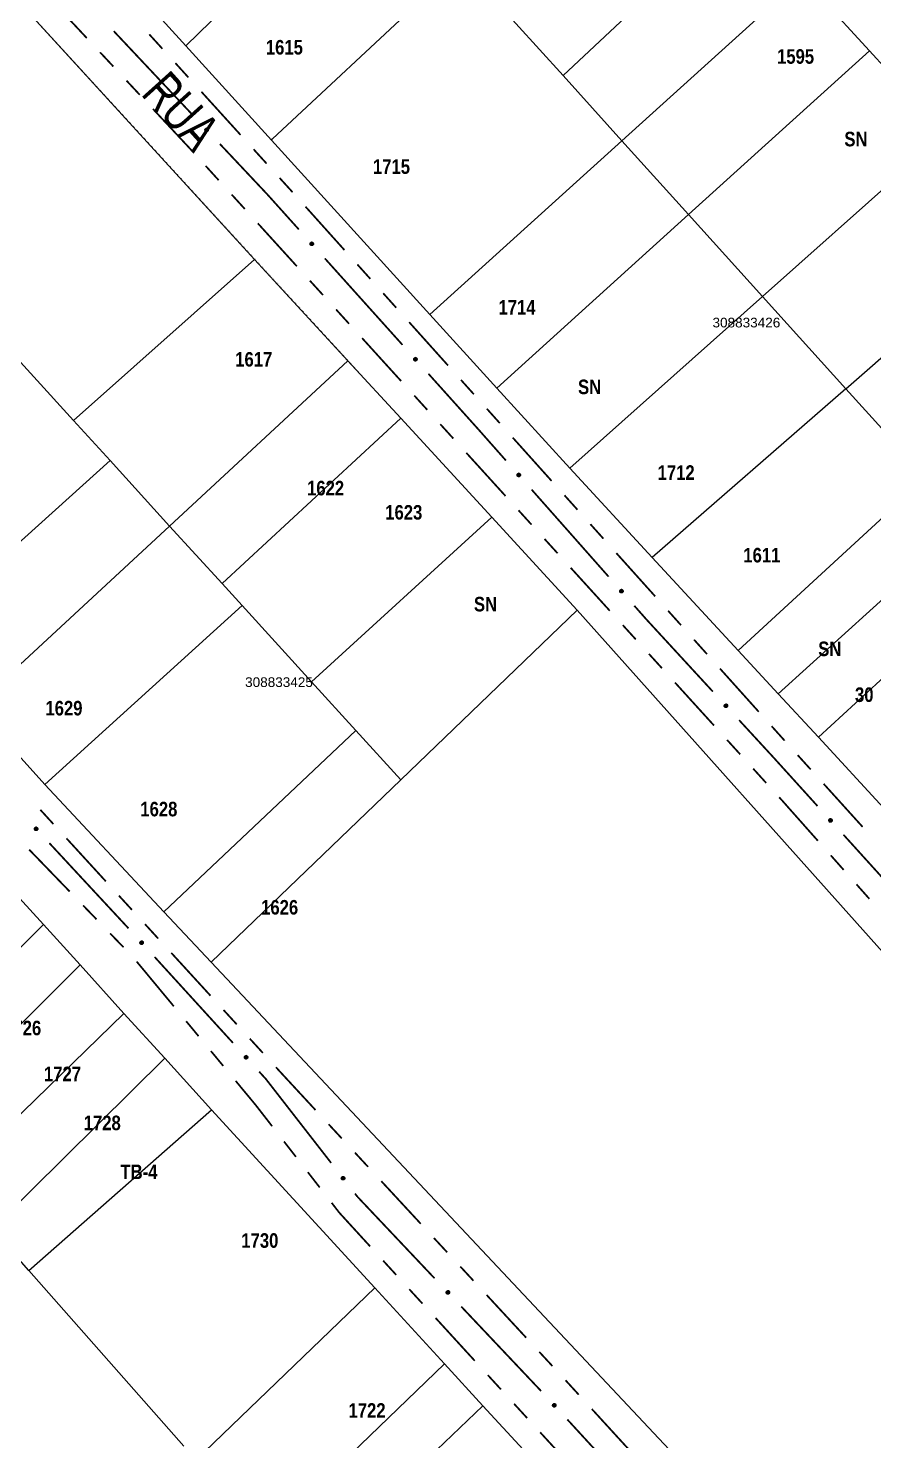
# Model space of a CAD drawing. Extents: x 201549 to 203722, y 4857623 to 4859778.
# Drawn here: x 203016.9 to 203104.1, y 4858592.6 to 4858738.3 of the extents above; entities that cross this region are included whole.
import ezdxf
from ezdxf.enums import TextEntityAlignment as Align

# ---------------------------------------------------------------- set-up
doc = ezdxf.new("R2010")
doc.units = 0
doc.header["$LTSCALE"] = 1.5
doc.header["$MEASUREMENT"] = 0
for name, color, linetype in [('CD-MALHA-LOTES', 40, 'CONTINUOUS'), ('CD_TXT_QUADRA', 1, 'CONTINUOUS'), ('RU-QUADRAS', 6, 'CONTINUOUS'), ('SV-EIXO-RUA-N-PAV', 6, 'CONTINUOUS'), ('SV-RUA-NAO-PAV-S-GUIA-C-GUIA', 7, 'CONTINUOUS'), ('SV-TXT-RUA-N-PAV-S-GUIA-C-GUIA', 7, 'CONTINUOUS'), ('Th_NmrPort', 1, 'CONTINUOUS')]:
    doc.layers.add(name, color=color, linetype=linetype)
doc.styles.add('ARIAL', font='ARIAL.TTF')
doc.styles.add('MONOTXT', font='ARIAL.TTF', dxfattribs={"height": 0.2})
doc.styles.get("Standard").update_dxf_attribs({"font": 'swisscbo.ttf'})

msp = doc.modelspace()

# ---------------------------------------------------------------- linework, layer by layer
at = {"layer": 'CD-MALHA-LOTES', "linetype": 'Continuous'}
for p, q in [((203040.24, 4858714.42), (203006.46, 4858751.34)), ((203018.49, 4858752.58), (203033.15, 4858736.46)), ((203072.07, 4858733.37), (203090.36, 4858750.52)), ((203044.71, 4858747.73), (203033.15, 4858736.46)), ((203061.56, 4858745), (203042.09, 4858726.84)), ((203072.07, 4858733.37), (203061.56, 4858745)), ((203078.14, 4858726.65), (203096.77, 4858743.5)), ((203103.69, 4858735.92), (203096.77, 4858743.5)), ((203033.15, 4858736.46), (203041.98, 4858726.73)), ((203103.69, 4858735.92), (203085.02, 4858719.03)), ((203111.49, 4858727.38), (203103.69, 4858735.92)), ((203078.14, 4858726.65), (203072.07, 4858733.37)), ((203041.98, 4858726.73), (203042.09, 4858726.84)), ((203041.98, 4858726.73), (203058.33, 4858708.74)), ((203078.14, 4858726.65), (203058.33, 4858708.74)), ((203085.02, 4858719.03), (203078.14, 4858726.65)), ((203092.65, 4858710.59), (203111.49, 4858727.38)), ((203065.24, 4858701.14), (203085.02, 4858719.03)), ((203092.65, 4858710.59), (203085.02, 4858719.03)), ((203101.24, 4858701.08), (203120.31, 4858717.73)), ((203021.56, 4858697.8), (203040.24, 4858714.42)), ((203049.88, 4858703.94), (203040.24, 4858714.42)), ((203092.65, 4858710.59), (203072.76, 4858692.87)), ((203092.65, 4858710.59), (203101.24, 4858701.08)), ((203058.33, 4858708.74), (203065.24, 4858701.14)), ((203013.11, 4858707.08), (203021.56, 4858697.8)), ((203049.88, 4858703.94), (203031.47, 4858686.91)), ((203055.33, 4858698.03), (203049.88, 4858703.94)), ((203065.24, 4858701.14), (203072.76, 4858692.87)), ((203101.24, 4858701.08), (203081.27, 4858683.66)), ((203109.52, 4858691.92), (203101.24, 4858701.08)), ((203025.33, 4858693.66), (203021.56, 4858697.8)), ((203036.89, 4858680.97), (203055.33, 4858698.03)), ((203064.71, 4858687.83), (203055.33, 4858698.03)), ((203004.98, 4858675.32), (203025.33, 4858693.66)), ((203031.47, 4858686.91), (203025.33, 4858693.66)), ((203072.76, 4858692.87), (203081.27, 4858683.66)), ((203109.52, 4858691.92), (203090.12, 4858674.09)), ((203064.71, 4858687.83), (203046.13, 4858670.83)), ((203073.53, 4858678.25), (203064.71, 4858687.83)), ((203113.74, 4858687.24), (203094.27, 4858669.6)), ((203011.34, 4858668.29), (203031.47, 4858686.91)), ((203031.47, 4858686.91), (203036.89, 4858680.97)), ((203081.27, 4858683.66), (203090.12, 4858674.09)), ((203098.41, 4858665.13), (203117.7, 4858682.86)), ((203038.95, 4858678.71), (203036.89, 4858680.97)), ((203018.6, 4858660.27), (203038.95, 4858678.71)), ((203038.95, 4858678.71), (203046.13, 4858670.83)), ((203055.32, 4858660.73), (203073.53, 4858678.25)), ((203134.65, 4858609.8), (203073.53, 4858678.25)), ((203090.12, 4858674.09), (203094.27, 4858669.6)), ((203046.13, 4858670.83), (203050.7, 4858665.81)), ((203094.27, 4858669.6), (203098.41, 4858665.13)), ((203011.34, 4858668.29), (203018.6, 4858660.27)), ((203050.7, 4858665.81), (203030.88, 4858647.13)), ((203050.7, 4858665.81), (203055.32, 4858660.73)), ((203098.41, 4858665.13), (203105.14, 4858657.85)), ((203030.88, 4858647.13), (203018.6, 4858660.27)), ((203035.77, 4858641.91), (203055.32, 4858660.73)), ((203018.46, 4858645.81), (203014.93, 4858649.7)), ((203030.88, 4858647.13), (203035.77, 4858641.91)), ((203018.46, 4858645.81), (203001.02, 4858628.23)), ((203022.24, 4858641.65), (203018.46, 4858645.81)), ((203035.77, 4858641.91), (203096.96, 4858576.87)), ((203004.66, 4858624.09), (203022.24, 4858641.65)), ((203026.77, 4858636.64), (203022.24, 4858641.65)), ((203008.89, 4858619.28), (203026.77, 4858636.64)), ((203030.98, 4858632.01), (203026.77, 4858636.64)), ((203030.98, 4858632.01), (203013.18, 4858614.4)), ((203035.81, 4858626.68), (203030.98, 4858632.01)), ((203016.94, 4858610.12), (203035.81, 4858626.68)), ((203035.81, 4858626.68), (203052.66, 4858608.32)), ((203016.94, 4858610.12), (203013.18, 4858614.4)), ((203032.94, 4858591.99), (203016.94, 4858610.12)), ((203052.66, 4858608.32), (203034.2, 4858590.55)), ((203059.84, 4858600.5), (203052.66, 4858608.32)), ((203041.23, 4858582.58), (203059.84, 4858600.5)), ((203063.81, 4858596.18), (203059.84, 4858600.5)), ((203045.04, 4858578.26), (203063.81, 4858596.18)), ((203067.96, 4858591.65), (203063.81, 4858596.18))]:
    msp.add_line(p, q, dxfattribs=at)
at = {"layer": 'RU-QUADRAS', "linetype": 'Continuous'}
for points in [[(202995.2, 4858778.22, 0.01, 0.01, 0), (203009.53, 4858800.84, 0.01, 0.01, 0), (203016.84, 4858809.9, 0.01, 0.01, 0), (203018.14, 4858808.57, 0.01, 0.01, 0), (203028.07, 4858820.77, 0.01, 0.01, 0), (203073.97, 4858768.45, 0.01, 0.01, 0), (203180.67, 4858651.67, 0.01, 0.01, 0), (203142.59, 4858618.71, 0.01, 0.01, 0), (203122.4, 4858639.18, 0.01, 0.01, 0), (203072.69, 4858692.94, 0.01, 0.01, 0)], [(202959.95, 4858725.1, 0.01, 0.01, 0), (202988.52, 4858770.94, 0.01, 0.01, 0), (203073.53, 4858678.25, 0.01, 0.01, 0), (203134.65, 4858609.78, 0.01, 0.01, 0), (203096.96, 4858576.87, 0.01, 0.01, 0), (203018.75, 4858660.1, 0.01, 0.01, 0)], [(202924.37, 4858669.22, 0.01, 0.01, 0), (202954.23, 4858716.64, 0.01, 0.01, 0.0030321427), (203089.63, 4858568.05, 0.01, 0.01, 0), (203052.83, 4858533.66, 0.01, 0.01, 0), (203022.51, 4858565.67, 0.01, 0.01, 0), (203014.68, 4858574.76, 0.01, 0.01, 0), (202949.5, 4858644.72, 0.01, 0.01, 0)]]:
    msp.add_lwpolyline(points, format="xyseb", close=True, dxfattribs=at)
at = {"layer": 'SV-EIXO-RUA-N-PAV', "const_width": 0.18}
for points in [[(203033.930253, 4858729.231254), (203025.70722, 4858737.970917)], [(203041.589937, 4858721.090333), (203036.671264, 4858726.318032)], [(203042.139323, 4858720.478752), (203041.589937, 4858721.090333)], [(203044.812395, 4858717.503069), (203042.139323, 4858720.478752)], [(203055.50468, 4858705.600337), (203047.485466, 4858714.527386)], [(203063.381646, 4858696.831638), (203058.177751, 4858702.624654)], [(203063.522645, 4858696.672175), (203063.381646, 4858696.831638)], [(203066.17226, 4858693.675587), (203063.522645, 4858696.672175)], [(203076.770719, 4858681.689234), (203068.821875, 4858690.678998)], [(203080.650548, 4858677.301333), (203079.420334, 4858678.692645)], [(203080.747283, 4858677.196284), (203080.650548, 4858677.301333)], [(203087.521287, 4858669.840139), (203080.747283, 4858677.196284)], [(203093.807806, 4858663.013373), (203090.230889, 4858666.897681)], [(203094.290952, 4858662.48003), (203093.807806, 4858663.013373)], [(203098.31917, 4858658.033295), (203094.290952, 4858662.48003)], [(203109.061087, 4858646.175335), (203101.00465, 4858655.068805)], [(203027.237391, 4858645.414847), (203019.071978, 4858654.208369)], [(203038.020007, 4858633.593903), (203029.934961, 4858642.461374)], [(203041.420008, 4858629.86487), (203040.715022, 4858630.63808)], [(203042.005489, 4858629.112108), (203041.420008, 4858629.86487)], [(203048.144896, 4858621.218586), (203042.005489, 4858629.112108)], [(203050.851784, 4858617.738301), (203050.600658, 4858618.061177)], [(203051.257758, 4858617.30886), (203050.851784, 4858617.738301)], [(203058.814464, 4858609.31535), (203051.257758, 4858617.30886)], [(203069.806036, 4858597.688427), (203061.562357, 4858606.40862)], [(203080.635757, 4858585.910696), (203072.518897, 4858594.749055)]]:
    msp.add_lwpolyline(points, dxfattribs=at)
at = {"layer": 'SV-EIXO-RUA-N-PAV'}
for points in [[(203035.319044, 4858727.594567), (203035.270142, 4858727.595363), (203035.228276, 4858727.606047), (203035.195923, 4858727.625008), (203035.171702, 4858727.649218), (203035.149712, 4858727.676778), (203035.133672, 4858727.709455), (203035.123903, 4858727.749666), (203035.124358, 4858727.798726), (203035.138121, 4858727.840895), (203035.155014, 4858727.873609), (203035.178805, 4858727.900318), (203035.205935, 4858727.921231), (203035.240429, 4858727.93677), (203035.281275, 4858727.946272), (203035.330597, 4858727.944621), (203035.371569, 4858727.933866), (203035.402382, 4858727.914704), (203035.429082, 4858727.890616), (203035.451195, 4858727.862211), (203035.466755, 4858727.830044), (203035.476248, 4858727.7889), (203035.473973, 4858727.740242), (203035.463712, 4858727.699254), (203035.444988, 4858727.668181), (203035.420682, 4858727.642428), (203035.393308, 4858727.620036), (203035.361132, 4858727.602545), (203035.319044, 4858727.594567)], [(203046.163056, 4858715.834777), (203046.114185, 4858715.836702), (203046.072577, 4858715.848349), (203046.04067, 4858715.868051), (203046.017014, 4858715.892814), (203045.995666, 4858715.920873), (203045.980384, 4858715.953911), (203045.971546, 4858715.994337), (203045.973132, 4858716.043374), (203045.987864, 4858716.085214), (203046.005507, 4858716.117529), (203046.029908, 4858716.143683), (203046.057513, 4858716.163965), (203046.092357, 4858716.178704), (203046.133412, 4858716.187261), (203046.182682, 4858716.184472), (203046.223395, 4858716.172774), (203046.253757, 4858716.152906), (203046.279895, 4858716.128209), (203046.301346, 4858716.099302), (203046.31616, 4858716.066784), (203046.324701, 4858716.025433), (203046.321305, 4858715.976839), (203046.310101, 4858715.936099), (203046.290665, 4858715.905466), (203046.265771, 4858715.880281), (203046.237888, 4858715.858527), (203046.205317, 4858715.841783), (203046.163056, 4858715.834777)], [(203056.855341, 4858703.932045), (203056.806471, 4858703.933969), (203056.764862, 4858703.945616), (203056.732955, 4858703.965319), (203056.709299, 4858703.990082), (203056.687951, 4858704.018141), (203056.672669, 4858704.051179), (203056.663831, 4858704.091605), (203056.665417, 4858704.140642), (203056.680149, 4858704.182482), (203056.697792, 4858704.214797), (203056.722193, 4858704.240951), (203056.749799, 4858704.261232), (203056.784642, 4858704.275971), (203056.825697, 4858704.284528), (203056.874967, 4858704.28174), (203056.91568, 4858704.270042), (203056.946042, 4858704.250174), (203056.97218, 4858704.225477), (203056.993631, 4858704.196569), (203057.008445, 4858704.164052), (203057.016986, 4858704.1227), (203057.01359, 4858704.074107), (203057.002386, 4858704.033367), (203056.98295, 4858704.002734), (203056.958056, 4858703.977548), (203056.930173, 4858703.955794), (203056.897602, 4858703.93905), (203056.855341, 4858703.932045)], [(203067.509775, 4858691.996737), (203067.460922, 4858691.999045), (203067.419406, 4858692.011018), (203067.387654, 4858692.030971), (203067.364194, 4858692.055919), (203067.343067, 4858692.084145), (203067.328045, 4858692.117302), (203067.319524, 4858692.157796), (203067.321496, 4858692.206819), (203067.336556, 4858692.248542), (203067.354452, 4858692.280718), (203067.379058, 4858692.306679), (203067.406822, 4858692.326743), (203067.44178, 4858692.341208), (203067.482901, 4858692.349442), (203067.532148, 4858692.346267), (203067.572768, 4858692.334249), (203067.602973, 4858692.314144), (203067.628916, 4858692.289242), (203067.650139, 4858692.260167), (203067.664697, 4858692.227534), (203067.672913, 4858692.186117), (203067.669135, 4858692.137551), (203067.657612, 4858692.096901), (203067.637936, 4858692.066421), (203067.612844, 4858692.041432), (203067.584792, 4858692.019898), (203067.55209, 4858692.00341), (203067.509775, 4858691.996737)], [(203078.108235, 4858680.010384), (203078.059381, 4858680.012692), (203078.017865, 4858680.024665), (203077.986114, 4858680.044618), (203077.962653, 4858680.069566), (203077.941526, 4858680.097792), (203077.926504, 4858680.130949), (203077.917984, 4858680.171443), (203077.919955, 4858680.220466), (203077.935016, 4858680.262189), (203077.952912, 4858680.294365), (203077.977517, 4858680.320326), (203078.005281, 4858680.34039), (203078.040239, 4858680.354855), (203078.08136, 4858680.363089), (203078.130607, 4858680.359914), (203078.171227, 4858680.347896), (203078.201432, 4858680.327791), (203078.227375, 4858680.302889), (203078.248599, 4858680.273814), (203078.263157, 4858680.241181), (203078.271373, 4858680.199764), (203078.267595, 4858680.151198), (203078.256071, 4858680.110548), (203078.236395, 4858680.080068), (203078.211304, 4858680.055079), (203078.183251, 4858680.033545), (203078.150549, 4858680.017057), (203078.108235, 4858680.010384)], [(203088.892441, 4858668.188648), (203088.84355, 4858668.189968), (203088.801801, 4858668.201101), (203088.769653, 4858668.220408), (203088.745693, 4858668.244877), (203088.724, 4858668.272671), (203088.708312, 4858668.305518), (203088.698975, 4858668.345831), (203088.699956, 4858668.394884), (203088.714171, 4858668.436903), (203088.731413, 4858668.469433), (203088.755489, 4858668.495886), (203088.782842, 4858668.516507), (203088.817501, 4858668.531675), (203088.858447, 4858668.540738), (203088.907748, 4858668.538558), (203088.948603, 4858668.527364), (203088.979208, 4858668.507872), (203089.005649, 4858668.483499), (203089.027455, 4858668.454859), (203089.042669, 4858668.422527), (203089.05172, 4858668.381284), (203089.048924, 4858668.332652), (203089.038224, 4858668.291777), (203089.019167, 4858668.260907), (203088.994586, 4858668.235416), (203088.966974, 4858668.213319), (203088.934612, 4858668.196174), (203088.892441, 4858668.188648)], [(203099.67679, 4858656.37066), (203099.627912, 4858656.37238), (203099.586255, 4858656.383853), (203099.554265, 4858656.403423), (203099.530506, 4858656.428086), (203099.509041, 4858656.456056), (203099.493622, 4858656.48903), (203099.484614, 4858656.529419), (203099.485996, 4858656.578462), (203099.500553, 4858656.620363), (203099.518061, 4858656.652752), (203099.542352, 4858656.679007), (203099.569873, 4858656.699404), (203099.604654, 4858656.714288), (203099.645673, 4858656.723017), (203099.694954, 4858656.720434), (203099.735716, 4858656.708906), (203099.766161, 4858656.689166), (203099.792402, 4858656.664578), (203099.813974, 4858656.63576), (203099.828923, 4858656.603305), (203099.837637, 4858656.561989), (203099.834444, 4858656.513382), (203099.82341, 4858656.472596), (203099.804102, 4858656.441882), (203099.779313, 4858656.416592), (203099.751522, 4858656.394722), (203099.719021, 4858656.377842), (203099.67679, 4858656.37066)], [(203017.728177, 4858655.493763), (203017.679281, 4858655.494881), (203017.637486, 4858655.505839), (203017.605258, 4858655.525013), (203017.581197, 4858655.549382), (203017.559389, 4858655.577085), (203017.543564, 4858655.609867), (203017.53406, 4858655.650141), (203017.534837, 4858655.699198), (203017.548877, 4858655.741275), (203017.565984, 4858655.773877), (203017.58995, 4858655.80043), (203017.617217, 4858655.821164), (203017.651812, 4858655.836476), (203017.692721, 4858655.845709), (203017.74203, 4858655.843734), (203017.782931, 4858655.832709), (203017.813617, 4858655.813345), (203017.840159, 4858655.789082), (203017.862084, 4858655.760533), (203017.877432, 4858655.728264), (203017.886654, 4858655.687059), (203017.88406, 4858655.638416), (203017.87353, 4858655.597497), (203017.854602, 4858655.566548), (203017.830127, 4858655.540955), (203017.802607, 4858655.518744), (203017.770316, 4858655.501465), (203017.728177, 4858655.493763)], [(203028.602914, 4858643.758945), (203028.55403, 4858643.760507), (203028.512337, 4858643.771846), (203028.480284, 4858643.791312), (203028.456446, 4858643.815899), (203028.434891, 4858643.8438), (203028.419365, 4858643.876724), (203028.410228, 4858643.917083), (203028.411451, 4858643.966131), (203028.425874, 4858644.008078), (203028.443277, 4858644.040523), (203028.467483, 4858644.066857), (203028.494938, 4858644.087342), (203028.529671, 4858644.102338), (203028.570662, 4858644.111199), (203028.619951, 4858644.108775), (203028.66075, 4858644.097379), (203028.691259, 4858644.077736), (203028.717578, 4858644.053233), (203028.739243, 4858644.024485), (203028.754297, 4858643.992078), (203028.763144, 4858643.950791), (203028.760107, 4858643.902173), (203028.749205, 4858643.861352), (203028.729996, 4858643.830576), (203028.705289, 4858643.805207), (203028.677568, 4858643.783247), (203028.645121, 4858643.766262), (203028.602914, 4858643.758945)], [(203039.382975, 4858631.935651), (203039.334092, 4858631.937214), (203039.292398, 4858631.948552), (203039.260346, 4858631.968018), (203039.236507, 4858631.992605), (203039.214953, 4858632.020506), (203039.199427, 4858632.05343), (203039.190289, 4858632.093789), (203039.191513, 4858632.142837), (203039.205935, 4858632.184785), (203039.223338, 4858632.21723), (203039.247545, 4858632.243563), (203039.275, 4858632.264048), (203039.309733, 4858632.279045), (203039.350723, 4858632.287905), (203039.400013, 4858632.285482), (203039.440812, 4858632.274085), (203039.47132, 4858632.254442), (203039.49764, 4858632.229939), (203039.519305, 4858632.201191), (203039.534359, 4858632.168784), (203039.543205, 4858632.127497), (203039.540169, 4858632.07888), (203039.529266, 4858632.038058), (203039.510058, 4858632.007282), (203039.48535, 4858631.981913), (203039.457629, 4858631.959954), (203039.425183, 4858631.942969), (203039.382975, 4858631.935651)], [(203049.374096, 4858619.458884), (203049.325484, 4858619.464262), (203049.284804, 4858619.478825), (203049.254371, 4858619.500736), (203049.232527, 4858619.527111), (203049.213219, 4858619.556611), (203049.200314, 4858619.590648), (203049.194358, 4858619.631598), (203049.199411, 4858619.6804), (203049.217068, 4858619.721092), (203049.236954, 4858619.752078), (203049.263144, 4858619.776439), (203049.292116, 4858619.794716), (203049.327915, 4858619.806952), (203049.369473, 4858619.812581), (203049.418422, 4858619.806313), (203049.458206, 4858619.791763), (203049.487085, 4858619.769796), (203049.51141, 4858619.743311), (203049.530761, 4858619.712957), (203049.543236, 4858619.679473), (203049.548829, 4858619.637621), (203049.542002, 4858619.589389), (203049.527943, 4858619.549545), (203049.506388, 4858619.520364), (203049.479773, 4858619.497004), (203049.450421, 4858619.477278), (203049.416746, 4858619.462881), (203049.374096, 4858619.458884)], [(203060.207121, 4858607.681953), (203060.158218, 4858607.682633), (203060.116327, 4858607.693218), (203060.083928, 4858607.712103), (203060.05965, 4858607.736256), (203060.037595, 4858607.763763), (203060.021478, 4858607.796402), (203060.011615, 4858607.83659), (203060.011953, 4858607.885651), (203060.025617, 4858607.927852), (203060.042432, 4858607.960606), (203060.066159, 4858607.987372), (203060.09324, 4858608.008349), (203060.127697, 4858608.023969), (203060.168521, 4858608.033568), (203060.217846, 4858608.032034), (203060.258844, 4858608.021375), (203060.289702, 4858608.002286), (203060.316459, 4858607.978261), (203060.338639, 4858607.949908), (203060.354275, 4858607.917778), (203060.363865, 4858607.876657), (203060.361706, 4858607.827993), (203060.351542, 4858607.786982), (203060.332891, 4858607.755864), (203060.308645, 4858607.730054), (203060.281325, 4858607.707598), (203060.24919, 4858607.690031), (203060.207121, 4858607.681953)], [(203071.182196, 4858596.041831), (203071.133307, 4858596.043218), (203071.091573, 4858596.054407), (203071.059451, 4858596.073757), (203071.035525, 4858596.098259), (203071.013869, 4858596.126081), (203070.998226, 4858596.15895), (203070.988943, 4858596.199276), (203070.98999, 4858596.248328), (203071.004262, 4858596.290327), (203071.021548, 4858596.322834), (203071.04566, 4858596.349254), (203071.073041, 4858596.369838), (203071.10772, 4858596.384959), (203071.148679, 4858596.393967), (203071.197977, 4858596.39172), (203071.238816, 4858596.38047), (203071.269395, 4858596.360938), (203071.295803, 4858596.336529), (203071.31757, 4858596.307859), (203071.332741, 4858596.275507), (203071.341736, 4858596.234251), (203071.338874, 4858596.185624), (203071.328118, 4858596.144763), (203071.30902, 4858596.113918), (203071.284404, 4858596.088461), (203071.256762, 4858596.066402), (203071.224377, 4858596.0493), (203071.182196, 4858596.041831)]]:
    msp.add_lwpolyline(points, close=True, dxfattribs=at)
for points in [[(203035.420682, 4858727.642428), (203035.155014, 4858727.873609)], [(203035.431369, 4858727.657492), (203035.170017, 4858727.887473)], [(203035.444988, 4858727.668181), (203035.178805, 4858727.900318)], [(203035.452532, 4858727.686772), (203035.194803, 4858727.908921)], [(203035.463712, 4858727.699254), (203035.205935, 4858727.921231)], [(203035.468085, 4858727.722015), (203035.227187, 4858727.926275)], [(203035.473973, 4858727.740242), (203035.240429, 4858727.93677)], [(203035.471365, 4858727.766319), (203035.263311, 4858727.939655)], [(203035.476248, 4858727.7889), (203035.281275, 4858727.946272)], [(203035.465995, 4858727.811852), (203035.31159, 4858727.940115)], [(203035.466755, 4858727.830044), (203035.330597, 4858727.944621)], [(203035.455538, 4858727.848853), (203035.355836, 4858727.934906)], [(203035.451195, 4858727.862211), (203035.371569, 4858727.933866)], [(203035.319044, 4858727.594567), (203035.123903, 4858727.749666)], [(203035.361132, 4858727.602545), (203035.124358, 4858727.798726)], [(203035.340822, 4858727.600401), (203035.127916, 4858727.772918)], [(203035.270142, 4858727.595363), (203035.133672, 4858727.709455)], [(203035.374082, 4858727.614832), (203035.13406, 4858727.81617)], [(203035.292425, 4858727.596083), (203035.134162, 4858727.724463)], [(203035.393308, 4858727.620036), (203035.138121, 4858727.840895)], [(203035.24625, 4858727.60135), (203035.148477, 4858727.687345)], [(203035.403602, 4858727.63324), (203035.148678, 4858727.852407)], [(203035.228276, 4858727.606047), (203035.149712, 4858727.676778)], [(203046.163056, 4858715.834777), (203045.971546, 4858715.994337)], [(203046.205317, 4858715.841783), (203045.973132, 4858716.043374)], [(203046.184962, 4858715.840107), (203045.976093, 4858716.017491)], [(203046.114185, 4858715.836702), (203045.980384, 4858715.953911)], [(203046.136479, 4858715.836907), (203045.98122, 4858715.968904)], [(203046.218547, 4858715.853768), (203045.983233, 4858716.06059)], [(203046.237888, 4858715.858527), (203045.987864, 4858716.085214)], [(203046.090438, 4858715.843239), (203045.994675, 4858715.931466)], [(203046.072577, 4858715.848349), (203045.995666, 4858715.920873)], [(203046.248483, 4858715.871489), (203045.998683, 4858716.096479)], [(203046.265771, 4858715.880281), (203046.005507, 4858716.117529)], [(203046.276803, 4858715.895095), (203046.020826, 4858716.131044)], [(203046.290665, 4858715.905466), (203046.029908, 4858716.143683)], [(203046.298636, 4858715.923879), (203046.046101, 4858716.151914)], [(203046.310101, 4858715.936099), (203046.057513, 4858716.163965)], [(203046.314998, 4858715.958753), (203046.078876, 4858716.168517)], [(203046.321305, 4858715.976839), (203046.092357, 4858716.178704)], [(203046.319299, 4858716.00297), (203046.115299, 4858716.181059)], [(203046.324701, 4858716.025433), (203046.133412, 4858716.187261)], [(203046.314981, 4858716.048615), (203046.163576, 4858716.180406)], [(203046.31616, 4858716.066784), (203046.182682, 4858716.184472)], [(203046.30538, 4858716.085847), (203046.20769, 4858716.174177)], [(203046.301346, 4858716.099302), (203046.223395, 4858716.172774)], [(203056.855341, 4858703.932045), (203056.663831, 4858704.091605)], [(203056.897602, 4858703.93905), (203056.665417, 4858704.140642)], [(203056.877247, 4858703.937375), (203056.668378, 4858704.114759)], [(203056.806471, 4858703.933969), (203056.672669, 4858704.051179)], [(203056.828764, 4858703.934175), (203056.673505, 4858704.066172)], [(203056.910832, 4858703.951036), (203056.675518, 4858704.157857)], [(203056.930173, 4858703.955794), (203056.680149, 4858704.182482)], [(203056.782723, 4858703.940506), (203056.68696, 4858704.028734)], [(203056.764862, 4858703.945616), (203056.687951, 4858704.018141)], [(203056.940768, 4858703.968757), (203056.690969, 4858704.193747)], [(203056.958056, 4858703.977548), (203056.697792, 4858704.214797)], [(203056.969088, 4858703.992362), (203056.713111, 4858704.228312)], [(203056.98295, 4858704.002734), (203056.722193, 4858704.240951)], [(203056.990921, 4858704.021146), (203056.738386, 4858704.249182)], [(203057.002386, 4858704.033367), (203056.749799, 4858704.261232)], [(203057.007283, 4858704.056021), (203056.771161, 4858704.265784)], [(203057.01359, 4858704.074107), (203056.784642, 4858704.275971)], [(203057.011584, 4858704.100238), (203056.807584, 4858704.278327)], [(203057.016986, 4858704.1227), (203056.825697, 4858704.284528)], [(203057.007266, 4858704.145883), (203056.855862, 4858704.277673)], [(203057.008445, 4858704.164052), (203056.874967, 4858704.28174)], [(203056.997665, 4858704.183114), (203056.899975, 4858704.271445)], [(203056.993631, 4858704.196569), (203056.91568, 4858704.270042)], [(203067.509775, 4858691.996737), (203067.319524, 4858692.157796)], [(203067.55209, 4858692.00341), (203067.321496, 4858692.206819)], [(203067.531723, 4858692.001895), (203067.324254, 4858692.180914)], [(203067.460922, 4858691.999045), (203067.328045, 4858692.117302)], [(203067.483216, 4858691.999075), (203067.328999, 4858692.132288)], [(203067.565413, 4858692.015291), (203067.331732, 4858692.223955)], [(203067.584792, 4858692.019898), (203067.336556, 4858692.248542)], [(203067.437226, 4858692.005768), (203067.342159, 4858692.094745)], [(203067.419406, 4858692.011018), (203067.343067, 4858692.084145)], [(203067.595488, 4858692.032777), (203067.347464, 4858692.259722)], [(203067.612844, 4858692.041432), (203067.354452, 4858692.280718)], [(203067.623992, 4858692.056159), (203067.369877, 4858692.294112)], [(203067.637936, 4858692.066421), (203067.379058, 4858692.306679)], [(203067.646051, 4858692.08477), (203067.395315, 4858692.314782)], [(203067.657612, 4858692.096901), (203067.406822, 4858692.326743)], [(203067.662686, 4858692.119515), (203067.42822, 4858692.331127)], [(203067.669135, 4858692.137551), (203067.44178, 4858692.341208)], [(203067.667335, 4858692.163697), (203067.46474, 4858692.343383)], [(203067.672913, 4858692.186117), (203067.482901, 4858692.349442)], [(203067.663375, 4858692.209375), (203067.513011, 4858692.34235)], [(203067.664697, 4858692.227534), (203067.532148, 4858692.346267)], [(203067.654067, 4858692.246681), (203067.557074, 4858692.335776)], [(203067.650139, 4858692.260167), (203067.572768, 4858692.334249)], [(203078.108235, 4858680.010384), (203077.917984, 4858680.171443)], [(203078.150549, 4858680.017057), (203077.919955, 4858680.220466)], [(203078.130182, 4858680.015542), (203077.922713, 4858680.194561)], [(203078.059381, 4858680.012692), (203077.926504, 4858680.130949)], [(203078.081675, 4858680.012722), (203077.927458, 4858680.145935)], [(203078.163873, 4858680.028938), (203077.930192, 4858680.237602)], [(203078.183251, 4858680.033545), (203077.935016, 4858680.262189)], [(203078.035685, 4858680.019415), (203077.940618, 4858680.108392)], [(203078.017865, 4858680.024665), (203077.941526, 4858680.097792)], [(203078.193948, 4858680.046424), (203077.945923, 4858680.273369)], [(203078.211304, 4858680.055079), (203077.952912, 4858680.294365)], [(203078.222452, 4858680.069806), (203077.968337, 4858680.307759)], [(203078.236395, 4858680.080068), (203077.977517, 4858680.320326)], [(203078.24451, 4858680.098417), (203077.993774, 4858680.328429)], [(203078.256071, 4858680.110548), (203078.005281, 4858680.34039)], [(203078.261146, 4858680.133162), (203078.026679, 4858680.344774)], [(203078.267595, 4858680.151198), (203078.040239, 4858680.354855)], [(203078.265794, 4858680.177344), (203078.0632, 4858680.35703)], [(203078.271373, 4858680.199764), (203078.08136, 4858680.363089)], [(203078.261835, 4858680.223022), (203078.11147, 4858680.355997)], [(203078.263157, 4858680.241181), (203078.130607, 4858680.359914)], [(203078.252527, 4858680.260328), (203078.155534, 4858680.349423)], [(203078.248599, 4858680.273814), (203078.171227, 4858680.347896)], [(203088.892441, 4858668.188648), (203088.698975, 4858668.345831)], [(203088.934612, 4858668.196174), (203088.699956, 4858668.394884)], [(203088.914279, 4858668.194248), (203088.703237, 4858668.36904)], [(203088.84355, 4858668.189968), (203088.708312, 4858668.305518)], [(203088.865839, 4858668.190449), (203088.708963, 4858668.32052)], [(203088.947692, 4858668.208322), (203088.709844, 4858668.412223)], [(203088.966974, 4858668.213319), (203088.714171, 4858668.436903)], [(203088.819724, 4858668.196212), (203088.722879, 4858668.28325)], [(203088.801801, 4858668.201101), (203088.724, 4858668.272671)], [(203088.977408, 4858668.226411), (203088.72485, 4858668.448301)], [(203088.994586, 4858668.235416), (203088.731413, 4858668.469433)], [(203089.005434, 4858668.250365), (203088.746564, 4858668.483136)], [(203089.019167, 4858668.260907), (203088.755489, 4858668.495886)], [(203089.02691, 4858668.279416), (203088.771579, 4858668.504316)], [(203089.038224, 4858668.291777), (203088.782842, 4858668.516507)], [(203089.04284, 4858668.31449), (203088.804147, 4858668.521323)], [(203089.048924, 4858668.332652), (203088.817501, 4858668.531675)], [(203089.046596, 4858668.358756), (203088.840413, 4858668.534314)], [(203089.05172, 4858668.381284), (203088.858447, 4858668.540738)], [(203089.041714, 4858668.404345), (203088.888694, 4858668.534256)], [(203089.042669, 4858668.422527), (203088.907748, 4858668.538558)], [(203089.031655, 4858668.441455), (203088.932882, 4858668.528573)], [(203089.027455, 4858668.454859), (203088.948603, 4858668.527364)], [(203099.67679, 4858656.37066), (203099.484614, 4858656.529419)], [(203099.719021, 4858656.377842), (203099.485996, 4858656.578462)], [(203099.698673, 4858656.376082), (203099.489065, 4858656.552591)], [(203099.627912, 4858656.37238), (203099.493622, 4858656.48903)], [(203099.650203, 4858656.372679), (203099.494395, 4858656.504026)], [(203099.7322, 4858656.389883), (203099.496025, 4858656.595719)], [(203099.751522, 4858656.394722), (203099.500553, 4858656.620363)], [(203099.762063, 4858656.407729), (203099.511325, 4858656.631673)], [(203099.779313, 4858656.416592), (203099.518061, 4858656.652752)], [(203099.790283, 4858656.431452), (203099.533324, 4858656.66633)], [(203099.804102, 4858656.441882), (203099.542352, 4858656.679007)], [(203099.811996, 4858656.460327), (203099.55851, 4858656.687306)], [(203099.82341, 4858656.472596), (203099.569873, 4858656.699404)], [(203099.828212, 4858656.49527), (203099.591216, 4858656.704045)], [(203099.834444, 4858656.513382), (203099.604654, 4858656.714288)], [(203099.832329, 4858656.539504), (203099.627587, 4858656.71674)], [(203099.837637, 4858656.561989), (203099.645673, 4858656.723017)], [(203099.82782, 4858656.585131), (203099.675866, 4858656.716288)], [(203099.828923, 4858656.603305), (203099.694954, 4858656.720434)], [(203099.818064, 4858656.622322), (203099.720005, 4858656.710244)], [(203099.813974, 4858656.63576), (203099.735716, 4858656.708906)], [(203017.728177, 4858655.493763), (203017.53406, 4858655.650141)], [(203017.770316, 4858655.501465), (203017.534837, 4858655.699198)], [(203017.749992, 4858655.499454), (203017.538225, 4858655.673367)], [(203017.679281, 4858655.494881), (203017.543564, 4858655.609867)], [(203017.701568, 4858655.495454), (203017.544153, 4858655.624871)], [(203017.783346, 4858655.513667), (203017.544653, 4858655.716578)], [(203017.802607, 4858655.518744), (203017.548877, 4858655.741275)], [(203017.655429, 4858655.501025), (203017.558223, 4858655.58766)], [(203017.637486, 4858655.505839), (203017.559389, 4858655.577085)], [(203017.812987, 4858655.531879), (203017.559509, 4858655.752717)], [(203017.830127, 4858655.540955), (203017.565984, 4858655.773877)], [(203017.840913, 4858655.555949), (203017.581078, 4858655.787643)], [(203017.854602, 4858655.566548), (203017.58995, 4858655.80043)], [(203017.862268, 4858655.585089), (203017.606005, 4858655.808927)], [(203017.87353, 4858655.597497), (203017.617217, 4858655.821164)], [(203017.878052, 4858655.620229), (203017.638502, 4858655.826068)], [(203017.88406, 4858655.638416), (203017.651812, 4858655.836476)], [(203017.881624, 4858655.664511), (203017.674713, 4858655.83921)], [(203017.886654, 4858655.687059), (203017.692721, 4858655.845709)], [(203017.876553, 4858655.710078), (203017.722994, 4858655.839353)], [(203017.877432, 4858655.728264), (203017.74203, 4858655.843734)], [(203017.866339, 4858655.747146), (203017.767205, 4858655.833853)], [(203017.862084, 4858655.760533), (203017.782931, 4858655.832709)], [(203099.604137, 4858656.378818), (203099.508006, 4858656.466645)], [(203099.586255, 4858656.383853), (203099.509041, 4858656.456056)], [(203028.602914, 4858643.758945), (203028.410228, 4858643.917083)], [(203028.645121, 4858643.766262), (203028.411451, 4858643.966131)], [(203028.62478, 4858643.764436), (203028.414604, 4858643.94027)], [(203028.55403, 4858643.760507), (203028.419365, 4858643.876724)], [(203028.576321, 4858643.760878), (203028.42009, 4858643.891722)], [(203028.658262, 4858643.778345), (203028.421425, 4858643.98342)], [(203028.677568, 4858643.783247), (203028.425874, 4858644.008078)], [(203028.530235, 4858643.766868), (203028.433821, 4858643.854385)], [(203028.512337, 4858643.771846), (203028.434891, 4858643.8438)], [(203028.688067, 4858643.796288), (203028.436609, 4858644.019423)], [(203028.705289, 4858643.805207), (203028.443277, 4858644.040523)], [(203028.716211, 4858643.820102), (203028.458496, 4858644.054151)], [(203028.729996, 4858643.830576), (203028.467483, 4858644.066857)], [(203028.73783, 4858643.849046), (203028.483615, 4858644.075207)], [(203028.749205, 4858643.861352), (203028.494938, 4858644.087342)], [(203028.753934, 4858643.884041), (203028.516267, 4858644.092052)], [(203028.760107, 4858643.902173), (203028.529671, 4858644.102338)], [(203028.757908, 4858643.928289), (203028.552596, 4858644.104864)], [(203028.763144, 4858643.950791), (203028.570662, 4858644.111199)], [(203028.753252, 4858643.9739), (203028.600877, 4858644.104567)], [(203028.754297, 4858643.992078), (203028.619951, 4858644.108775)], [(203028.743376, 4858644.01106), (203028.645035, 4858644.098665)], [(203028.739243, 4858644.024485), (203028.66075, 4858644.097379)], [(203039.382975, 4858631.935651), (203039.190289, 4858632.093789)], [(203039.425183, 4858631.942969), (203039.191513, 4858632.142837)], [(203039.404841, 4858631.941143), (203039.194666, 4858632.116976)], [(203039.334092, 4858631.937214), (203039.199427, 4858632.05343)], [(203039.356383, 4858631.937584), (203039.200152, 4858632.068429)], [(203039.438324, 4858631.955052), (203039.201487, 4858632.160127)], [(203039.457629, 4858631.959954), (203039.205935, 4858632.184785)], [(203039.310296, 4858631.943575), (203039.213883, 4858632.031091)], [(203039.292398, 4858631.948552), (203039.214953, 4858632.020506)], [(203039.468128, 4858631.972994), (203039.216671, 4858632.19613)], [(203039.48535, 4858631.981913), (203039.223338, 4858632.21723)], [(203039.496272, 4858631.996808), (203039.238557, 4858632.230857)], [(203039.510058, 4858632.007282), (203039.247545, 4858632.243563)], [(203039.517892, 4858632.025753), (203039.263676, 4858632.251914)], [(203039.529266, 4858632.038058), (203039.275, 4858632.264048)], [(203039.533996, 4858632.060748), (203039.296328, 4858632.268758)], [(203039.540169, 4858632.07888), (203039.309733, 4858632.279045)], [(203039.53797, 4858632.104995), (203039.332657, 4858632.28157)], [(203039.543205, 4858632.127497), (203039.350723, 4858632.287905)], [(203039.533313, 4858632.150607), (203039.380938, 4858632.281274)], [(203039.534359, 4858632.168784), (203039.400013, 4858632.285482)], [(203039.523438, 4858632.187767), (203039.425097, 4858632.275372)], [(203039.519305, 4858632.201191), (203039.440812, 4858632.274085)], [(203049.374096, 4858619.458884), (203049.194358, 4858619.631598)], [(203049.416746, 4858619.462881), (203049.199411, 4858619.6804)], [(203049.325484, 4858619.464262), (203049.200314, 4858619.590648)], [(203049.396324, 4858619.46265), (203049.200533, 4858619.654372)], [(203049.347736, 4858619.46289), (203049.202209, 4858619.605544)], [(203049.430791, 4858619.4739), (203049.210706, 4858619.696857)], [(203049.302259, 4858619.472464), (203049.21298, 4858619.567247)], [(203049.284804, 4858619.478825), (203049.213219, 4858619.556611)], [(203049.450421, 4858619.477278), (203049.217068, 4858619.721092)], [(203049.461907, 4858619.489458), (203049.228657, 4858619.731563)], [(203049.479773, 4858619.497004), (203049.236954, 4858619.752078)], [(203049.491826, 4858619.511), (203049.253191, 4858619.764474)], [(203049.506388, 4858619.520364), (203049.263144, 4858619.776439)], [(203049.515642, 4858619.538166), (203049.279879, 4858619.783503)], [(203049.527943, 4858619.549545), (203049.292116, 4858619.794716)], [(203049.534431, 4858619.571795), (203049.313747, 4858619.797744)], [(203049.542002, 4858619.589389), (203049.327915, 4858619.806952)], [(203049.541851, 4858619.615597), (203049.350967, 4858619.807678)], [(203049.548829, 4858619.637621), (203049.369473, 4858619.812581)], [(203049.540774, 4858619.661433), (203049.399077, 4858619.803609)], [(203049.543236, 4858619.679473), (203049.418422, 4858619.806313)], [(203049.533833, 4858619.699251), (203049.442639, 4858619.794274)], [(203049.530761, 4858619.712957), (203049.458206, 4858619.791763)], [(203060.207121, 4858607.681953), (203060.011615, 4858607.83659)], [(203060.24919, 4858607.690031), (203060.011953, 4858607.885651)], [(203060.228885, 4858607.687838), (203060.015572, 4858607.859852)], [(203060.158218, 4858607.682633), (203060.021478, 4858607.796402)], [(203060.262111, 4858607.702348), (203060.021613, 4858607.903118)], [(203060.180498, 4858607.683406), (203060.021933, 4858607.811411)], [(203060.281325, 4858607.707598), (203060.025617, 4858607.927852)], [(203060.291587, 4858607.720825), (203060.036146, 4858607.939389)], [(203060.134312, 4858607.688564), (203060.036335, 4858607.774327)], [(203060.116327, 4858607.693218), (203060.037595, 4858607.763763)], [(203060.308645, 4858607.730054), (203060.042432, 4858607.960606)], [(203060.319297, 4858607.745143), (203060.057402, 4858607.974506)], [(203060.332891, 4858607.755864), (203060.066159, 4858607.987372)], [(203060.340391, 4858607.774473), (203060.082137, 4858607.996012)], [(203060.351542, 4858607.786982), (203060.09324, 4858608.008349)], [(203060.355861, 4858607.809753), (203060.11448, 4858608.013443)], [(203060.361706, 4858607.827993), (203060.127697, 4858608.023969)], [(203060.359036, 4858607.854065), (203060.150572, 4858608.026908)], [(203060.363865, 4858607.876657), (203060.168521, 4858608.033568)], [(203060.353558, 4858607.899585), (203060.198851, 4858608.027482)], [(203060.354275, 4858607.917778), (203060.217846, 4858608.032034)], [(203060.343014, 4858607.936561), (203060.243108, 4858608.022378)], [(203060.338639, 4858607.949908), (203060.258844, 4858608.021375)], [(203071.182196, 4858596.041831), (203070.988943, 4858596.199276)], [(203071.224377, 4858596.0493), (203070.98999, 4858596.248328)], [(203071.204042, 4858596.047401), (203070.993236, 4858596.222478)], [(203071.133307, 4858596.043218), (203070.998226, 4858596.15895)], [(203071.155597, 4858596.043668), (203070.998897, 4858596.173951)], [(203071.237474, 4858596.06143), (203070.999902, 4858596.265653)], [(203071.256762, 4858596.066402), (203071.004262, 4858596.290327)], [(203071.109489, 4858596.049493), (203071.012762, 4858596.136663)], [(203071.091573, 4858596.054407), (203071.013869, 4858596.126081)], [(203071.267215, 4858596.07948), (203071.014957, 4858596.30171)], [(203071.284404, 4858596.088461), (203071.021548, 4858596.322834)], [(203071.295273, 4858596.103395), (203071.036718, 4858596.336516)], [(203071.30902, 4858596.113918), (203071.04566, 4858596.349254)], [(203071.316788, 4858596.132417), (203071.061761, 4858596.357663)], [(203071.328118, 4858596.144763), (203071.073041, 4858596.369838)], [(203071.332766, 4858596.167469), (203071.094353, 4858596.374625)], [(203071.338874, 4858596.185624), (203071.10772, 4858596.384959)], [(203071.336581, 4858596.211731), (203071.130636, 4858596.387567)], [(203071.341736, 4858596.234251), (203071.148679, 4858596.393967)], [(203071.331761, 4858596.257326), (203071.178917, 4858596.387444)], [(203071.332741, 4858596.275507), (203071.197977, 4858596.39172)], [(203071.321752, 4858596.294449), (203071.223097, 4858596.381701)], [(203071.31757, 4858596.307859), (203071.238816, 4858596.38047)]]:
    msp.add_lwpolyline(points, dxfattribs=at)
at = {"layer": 'SV-RUA-NAO-PAV-S-GUIA-C-GUIA', "const_width": 0.18}
for points in [[(203022.93845, 4858737.241772), (203018.843772, 4858741.627387)], [(203030.729235, 4858736.14684), (203029.38495, 4858737.627684)], [(203025.668234, 4858734.318029), (203024.303342, 4858735.779901)], [(203033.417804, 4858733.185151), (203032.073519, 4858734.665996)], [(203028.398019, 4858731.394286), (203027.033127, 4858732.856157)], [(203038.794942, 4858727.261775), (203034.762088, 4858731.704307)], [(203033.497955, 4858725.931985), (203029.762911, 4858729.932414)], [(203033.852327, 4858725.541953), (203033.497955, 4858725.931985)], [(203041.483511, 4858724.300087), (203040.139227, 4858725.780931)], [(203036.542176, 4858722.581427), (203035.197252, 4858724.06169)], [(203044.006761, 4858721.520512), (203042.827796, 4858722.819243)], [(203039.232025, 4858719.620902), (203037.887101, 4858721.101165)], [(203044.171038, 4858721.337459), (203044.006761, 4858721.520512)], [(203049.514287, 4858715.383494), (203045.50685, 4858719.848967)], [(203044.611723, 4858713.69985), (203040.57695, 4858718.140639)], [(203052.185911, 4858712.406511), (203050.850099, 4858713.895003)], [(203047.301572, 4858710.739325), (203045.956648, 4858712.219587)], [(203054.857535, 4858709.429529), (203053.521723, 4858710.91802)], [(203049.991421, 4858707.778799), (203048.646497, 4858709.259062)], [(203060.200783, 4858703.475564), (203056.193347, 4858707.941038)], [(203055.371119, 4858701.857748), (203051.336346, 4858706.298536)], [(203062.872407, 4858700.498582), (203061.536595, 4858701.987073)], [(203058.060968, 4858698.897222), (203056.716044, 4858700.377485)], [(203065.544032, 4858697.521599), (203064.208219, 4858699.010091)], [(203060.750817, 4858695.936696), (203059.405893, 4858697.416959)], [(203070.88728, 4858691.567634), (203066.879844, 4858696.033108)], [(203066.130515, 4858690.015645), (203062.095742, 4858694.456433)], [(203073.558904, 4858688.590652), (203072.223092, 4858690.079143)], [(203068.820364, 4858687.055119), (203067.47544, 4858688.535382)], [(203076.230528, 4858685.61367), (203074.894716, 4858687.102161)], [(203071.510213, 4858684.094593), (203070.165289, 4858685.574856)], [(203081.573776, 4858679.659705), (203077.56634, 4858684.125178)], [(203076.889911, 4858678.173542), (203072.855138, 4858682.614331)], [(203084.245401, 4858676.682722), (203082.909589, 4858678.171214)], [(203079.57976, 4858675.213016), (203078.234836, 4858676.693279)], [(203086.917025, 4858673.70574), (203085.581213, 4858675.194231)], [(203082.269609, 4858672.252491), (203080.924685, 4858673.732753)], [(203092.260273, 4858667.751775), (203088.252837, 4858672.217249)], [(203087.649307, 4858666.331439), (203083.614534, 4858670.772228)], [(203094.931897, 4858664.774793), (203093.596085, 4858666.263284)], [(203090.339156, 4858663.370914), (203088.994232, 4858664.851176)], [(203097.614626, 4858661.807814), (203096.273148, 4858663.291201)], [(203093.029005, 4858660.410388), (203091.684081, 4858661.890651)], [(203102.980541, 4858655.874269), (203098.956105, 4858660.324428)], [(203094.668306, 4858658.606126), (203094.37393, 4858658.930125)], [(203095.041449, 4858658.185555), (203094.668306, 4858658.606126)], [(203098.359801, 4858654.44543), (203095.041449, 4858658.185555)], [(203018.143569, 4858657.643692), (203019.49402, 4858656.16847)], [(203021.165428, 4858649.215707), (203016.996447, 4858653.53075)], [(203020.844471, 4858654.693247), (203024.895826, 4858650.267581)], [(203101.014482, 4858651.453329), (203099.687142, 4858652.949379)], [(203103.669164, 4858648.461228), (203102.341823, 4858649.957279)], [(203023.944748, 4858646.339011), (203022.555088, 4858647.777359)], [(203026.246277, 4858648.792358), (203027.596729, 4858647.317136)], [(203026.724069, 4858643.462316), (203025.334409, 4858644.900664)], [(203028.94718, 4858645.841914), (203030.297632, 4858644.366691)], [(203031.910436, 4858637.375548), (203028.079754, 4858641.993543)], [(203031.648083, 4858642.891469), (203035.699438, 4858638.465802)], [(203037.049889, 4858636.99058), (203038.400341, 4858635.515358)], [(203034.464224, 4858634.296885), (203033.18733, 4858635.836216)], [(203039.750792, 4858634.040135), (203041.101244, 4858632.564913)], [(203037.018011, 4858631.218221), (203035.741118, 4858632.757553)], [(203042.451695, 4858631.089691), (203043.06701, 4858630.417526)], [(203043.06701, 4858630.417526), (203046.523456, 4858626.682807)], [(203040.358, 4858627.191771), (203038.294905, 4858629.67889)], [(203040.82959, 4858626.584887), (203040.358, 4858627.191771)], [(203042.056772, 4858625.00564), (203040.82959, 4858626.584887)], [(203047.881928, 4858625.214967), (203049.240399, 4858623.747127)], [(203044.511138, 4858621.847145), (203043.283955, 4858623.426392)], [(203050.598871, 4858622.279286), (203051.957343, 4858620.811446)], [(203046.965504, 4858618.68865), (203045.738321, 4858620.267898)], [(203053.315814, 4858619.343606), (203057.391229, 4858614.940086)], [(203049.004688, 4858616.064448), (203048.192686, 4858617.109403)], [(203049.461426, 4858615.565214), (203049.004688, 4858616.064448)], [(203052.161453, 4858612.613967), (203049.461426, 4858615.565214)], [(203058.749701, 4858613.472245), (203060.108173, 4858612.004405)], [(203054.86148, 4858609.662721), (203053.511466, 4858611.138344)], [(203061.466644, 4858610.536565), (203062.825116, 4858609.068725)], [(203057.561507, 4858606.711475), (203056.211493, 4858608.187098)], [(203064.183588, 4858607.600885), (203068.259003, 4858603.197364)], [(203062.961561, 4858600.808983), (203058.91152, 4858605.235852)], [(203069.617474, 4858601.729524), (203070.975946, 4858600.261684)], [(203065.661588, 4858597.857736), (203064.311574, 4858599.33336)], [(203072.333973, 4858598.793435), (203073.684, 4858597.317824)], [(203068.361615, 4858594.90649), (203067.011601, 4858596.382113)], [(203075.034027, 4858595.842213), (203079.084108, 4858591.415381)], [(203073.761669, 4858589.003998), (203069.711628, 4858593.430867)]]:
    msp.add_lwpolyline(points, dxfattribs=at)

# ---------------------------------------------------------------- texts
at = {"layer": 'CD_TXT_QUADRA', "color": 7, "linetype": 'Continuous', "style": 'MONOTXT'}
for s, p in [('308833426', (203087.49, 4858707.4)), ('308833425', (203039.27, 4858670.31))]:
    msp.add_text(s, height=1, dxfattribs=at).set_placement(p)
at = {"layer": 'SV-TXT-RUA-N-PAV-S-GUIA-C-GUIA', "style": 'ARIAL', "width": 0.7}
msp.add_text('RUA', height=4, rotation=312, dxfattribs=at).set_placement((203028.431311, 4858731.432731))
at = {"layer": 'Th_NmrPort', "color": 1}
for s, p in [('1615', (203041.408554, 4858736.297271)), ('1595', (203094.148554, 4858735.347271)), ('SN', (203101.098554, 4858726.827271)), ('1715', (203052.458554, 4858723.987271)), ('1714', (203065.408554, 4858709.467271)), ('1617', (203038.248554, 4858704.107271)), ('SN', (203073.618554, 4858701.267271)), ('1712', (203081.828554, 4858692.427271)), ('1622', (203045.658554, 4858690.827271)), ('1623', (203053.728554, 4858688.327271)), ('1611', (203090.668554, 4858683.907271)), ('SN', (203062.878554, 4858678.857271)), ('SN', (203098.398554, 4858674.247271)), ('30', (203102.188554, 4858669.517271)), ('1629', (203018.668554, 4858668.127271)), ('1628', (203028.458554, 4858657.717271)), ('1626', (203040.918554, 4858647.587271)), ('1726', (203014.408554, 4858635.137271)), ('1727', (203018.518554, 4858630.397271)), ('1728', (203022.618554, 4858625.347271)), ('TB-4', (203026.408554, 4858620.297271)), ('1730', (203038.878554, 4858613.217271)), ('1722', (203049.938554, 4858595.687271))]:
    msp.add_text(s, height=1.5, dxfattribs=at).set_placement(p, align=Align.MIDDLE_LEFT)

doc.saveas('drawing.dxf')
